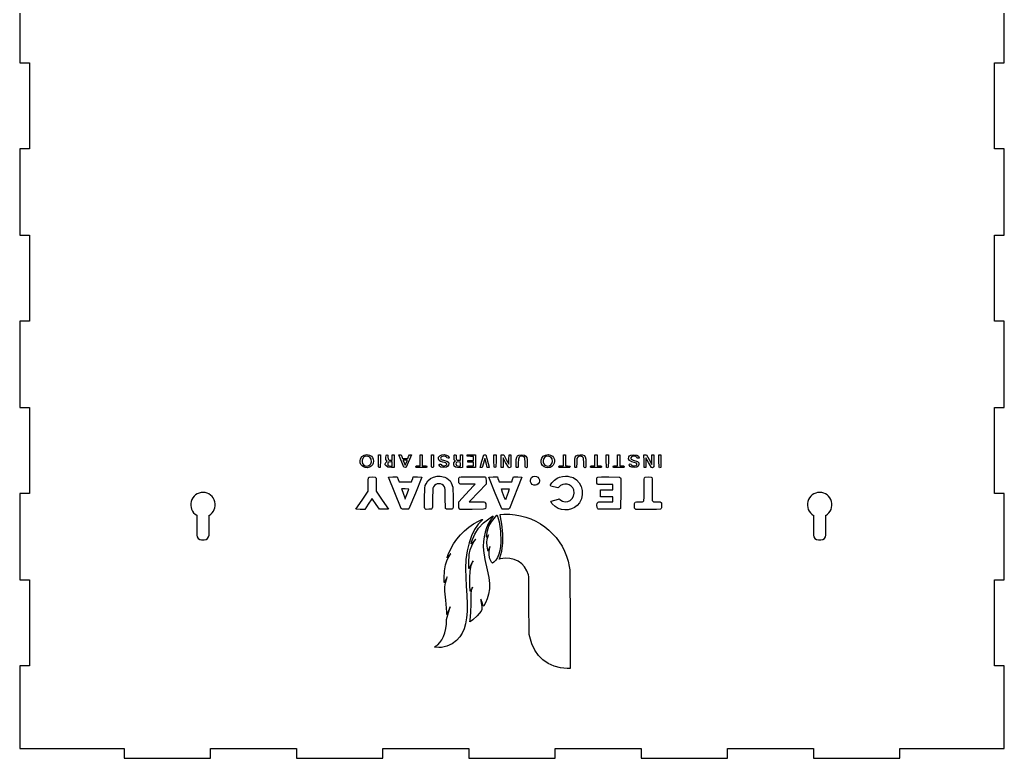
# Model space of a CAD drawing. Header units: millimetres. Extents: x 3507 to 3907, y 999 to 1599.
# Drawn here: x 3507.2 to 3907.2, y 999 to 1299 of the extents above; entities that cross this region are included whole.
import ezdxf

# ---------------------------------------------------------------- set-up
doc = ezdxf.new("R2010")
doc.units = ezdxf.units.MM
doc.layers.add('Layer 1', color=7, linetype='Continuous')
doc.layers.add('Tablero_Corte_En_MDF_4mm v1_Sketch2', color=7, linetype='Continuous')

msp = doc.modelspace()

# ---------------------------------------------------------------- linework, layer by layer
for p, q in [((3507.17, 1316.49), (3507.17, 1281.49)), ((3907.17, 1281.49), (3907.17, 1316.49)), ((3507.17, 1281.49), (3511.17, 1281.49)), ((3511.17, 1281.49), (3511.17, 1246.49)), ((3903.17, 1246.49), (3903.17, 1281.49)), ((3903.17, 1281.49), (3907.17, 1281.49)), ((3511.17, 1246.49), (3507.17, 1246.49)), ((3507.17, 1246.49), (3507.17, 1211.49)), ((3907.17, 1246.49), (3903.17, 1246.49)), ((3907.17, 1211.49), (3907.17, 1246.49)), ((3507.17, 1211.49), (3511.17, 1211.49)), ((3511.17, 1211.49), (3511.17, 1176.49)), ((3903.17, 1176.49), (3903.17, 1211.49)), ((3903.17, 1211.49), (3907.17, 1211.49)), ((3511.17, 1176.49), (3507.17, 1176.49)), ((3507.17, 1176.49), (3507.17, 1141.49)), ((3907.17, 1176.49), (3903.17, 1176.49)), ((3907.17, 1141.49), (3907.17, 1176.49)), ((3507.17, 1141.49), (3511.17, 1141.49)), ((3511.17, 1141.49), (3511.17, 1106.49)), ((3903.17, 1106.49), (3903.17, 1141.49)), ((3903.17, 1141.49), (3907.17, 1141.49)), ((3511.17, 1106.49), (3507.17, 1106.49)), ((3507.17, 1106.49), (3507.17, 1071.49)), ((3907.17, 1106.49), (3903.17, 1106.49)), ((3907.17, 1071.49), (3907.17, 1106.49)), ((3507.17, 1071.49), (3511.17, 1071.49)), ((3511.17, 1071.49), (3511.17, 1036.49)), ((3903.17, 1036.49), (3903.17, 1071.49)), ((3903.17, 1071.49), (3907.17, 1071.49)), ((3511.17, 1036.49), (3507.17, 1036.49)), ((3507.17, 1036.49), (3507.17, 1002.99)), ((3907.17, 1036.49), (3903.17, 1036.49)), ((3907.17, 1002.99), (3907.17, 1036.49)), ((3507.17, 1002.99), (3511.17, 1002.99)), ((3511.17, 1002.99), (3549.67, 1002.99)), ((3549.67, 1002.99), (3549.67, 998.99)), ((3584.67, 998.99), (3584.67, 1002.99)), ((3584.67, 1002.99), (3619.67, 1002.99)), ((3619.67, 1002.99), (3619.67, 998.99)), ((3654.67, 998.99), (3654.67, 1002.99)), ((3654.67, 1002.99), (3689.67, 1002.99)), ((3689.67, 1002.99), (3689.67, 998.99)), ((3724.67, 998.99), (3724.67, 1002.99)), ((3724.67, 1002.99), (3759.67, 1002.99)), ((3759.67, 1002.99), (3759.67, 998.99)), ((3794.67, 998.99), (3794.67, 1002.99)), ((3794.67, 1002.99), (3829.67, 1002.99)), ((3829.67, 1002.99), (3829.67, 998.99)), ((3864.67, 998.99), (3864.67, 1002.99)), ((3864.67, 1002.99), (3903.17, 1002.99)), ((3903.17, 1002.99), (3907.17, 1002.99)), ((3549.67, 998.99), (3584.67, 998.99)), ((3619.67, 998.99), (3654.67, 998.99)), ((3689.67, 998.99), (3724.67, 998.99)), ((3759.67, 998.99), (3794.67, 998.99)), ((3829.67, 998.99), (3864.67, 998.99))]:
    msp.add_line(p, q)
at = {"layer": 'Layer 1', "color": 51, "true_color": 0xf7f281}
for p, q in [((3645.43, 1119.76), (3645.6, 1120.6)), ((3645.6, 1120.6), (3646.18, 1121.51)), ((3646.18, 1121.51), (3647.1, 1122.11)), ((3646.35, 1120.12), (3646.31, 1119.42)), ((3646.56, 1120.75), (3646.35, 1120.12)), ((3646.9, 1121.24), (3646.56, 1120.75)), ((3647.36, 1121.54), (3646.9, 1121.24)), ((3647.1, 1122.11), (3648.21, 1122.36)), ((3648.47, 1121.68), (3647.36, 1121.54)), ((3648.21, 1122.36), (3649.35, 1122.17)), ((3649.36, 1121.3), (3648.47, 1121.68)), ((3649.35, 1122.17), (3650.04, 1121.75)), ((3649.92, 1120.5), (3649.36, 1121.3)), ((3650.03, 1119.38), (3649.92, 1120.5)), ((3650.04, 1121.75), (3650.52, 1121.15)), ((3650.52, 1121.15), (3650.81, 1120.43)), ((3650.81, 1120.43), (3650.9, 1119.65)), ((3652.88, 1119.76), (3652.88, 1122.28)), ((3652.88, 1122.28), (3653.72, 1122.28)), ((3653.72, 1122.28), (3653.72, 1119.76)), ((3655.87, 1121.22), (3656, 1121.96)), ((3655.98, 1120.39), (3655.87, 1121.22)), ((3656.34, 1119.83), (3655.98, 1120.39)), ((3656, 1121.96), (3656.15, 1122.19)), ((3656.15, 1122.19), (3656.36, 1122.28)), ((3656.36, 1122.28), (3656.72, 1122.15)), ((3656.72, 1122.15), (3656.77, 1121.3)), ((3656.77, 1121.3), (3656.81, 1120.67)), ((3656.81, 1120.67), (3656.95, 1120.31)), ((3656.95, 1120.31), (3657.29, 1120.14)), ((3657.29, 1120.14), (3657.89, 1120.08)), ((3657.89, 1120.08), (3658.46, 1120.06)), ((3658.46, 1120.06), (3658.46, 1122.28)), ((3658.46, 1122.28), (3659.3, 1122.28)), ((3659.3, 1122.28), (3659.29, 1119.66)), ((3661.2, 1122.24), (3661.65, 1122.27)), ((3663.22, 1117.25), (3661.2, 1122.24)), ((3661.65, 1122.27), (3662.11, 1122.26)), ((3662.11, 1122.26), (3662.4, 1121.51)), ((3662.4, 1121.51), (3662.69, 1120.75)), ((3662.69, 1120.75), (3664.87, 1120.75)), ((3664.62, 1120.12), (3662.94, 1120.12)), ((3662.94, 1120.12), (3663.01, 1119.93)), ((3666.31, 1122.21), (3664.23, 1117.25)), ((3664.52, 1119.87), (3664.62, 1120.12)), ((3664.87, 1120.75), (3665.18, 1121.52)), ((3665.18, 1121.52), (3665.48, 1122.28)), ((3665.48, 1122.28), (3665.89, 1122.28)), ((3665.89, 1122.28), (3666.31, 1122.21)), ((3666.31, 1122.21), (3666.31, 1122.21)), ((3669.89, 1117.81), (3669.89, 1122.28)), ((3669.89, 1122.28), (3670.73, 1122.28)), ((3670.73, 1122.28), (3670.73, 1117.81)), ((3674.47, 1119.79), (3674.47, 1122.28)), ((3674.47, 1122.28), (3675.31, 1122.28)), ((3675.31, 1122.28), (3675.31, 1119.76)), ((3677.29, 1120.57), (3677.37, 1121.3)), ((3677.53, 1120.01), (3677.29, 1120.57)), ((3677.37, 1121.3), (3677.81, 1121.84)), ((3678.12, 1119.61), (3677.53, 1120.01)), ((3677.81, 1121.84), (3678.65, 1122.2)), ((3678.25, 1121.19), (3678.16, 1120.85)), ((3678.16, 1120.85), (3678.21, 1120.56)), ((3678.21, 1120.56), (3678.43, 1120.35)), ((3678.49, 1121.44), (3678.25, 1121.19)), ((3678.43, 1120.35), (3679.76, 1119.97)), ((3679.27, 1121.68), (3678.49, 1121.44)), ((3678.65, 1122.2), (3679.66, 1122.34)), ((3680.14, 1121.56), (3679.27, 1121.68)), ((3679.66, 1122.34), (3680.61, 1122.17)), ((3680.5, 1121.35), (3680.14, 1121.56)), ((3680.76, 1121.03), (3680.5, 1121.35)), ((3680.61, 1122.17), (3681.31, 1121.65)), ((3680.61, 1122.17), (3680.61, 1122.17)), ((3681.24, 1120.84), (3680.76, 1121.03)), ((3681.51, 1120.86), (3681.24, 1120.84)), ((3681.31, 1121.65), (3681.63, 1120.98)), ((3681.63, 1120.98), (3681.51, 1120.86)), ((3683.64, 1121.18), (3683.68, 1122.13)), ((3683.74, 1120.23), (3683.64, 1121.18)), ((3683.68, 1122.13), (3683.82, 1122.26)), ((3684.05, 1119.85), (3683.74, 1120.23)), ((3683.82, 1122.26), (3684.08, 1122.28)), ((3684.08, 1122.28), (3684.43, 1122.18)), ((3684.43, 1122.18), (3684.49, 1121.33)), ((3684.49, 1121.33), (3684.53, 1120.68)), ((3684.53, 1120.68), (3684.69, 1120.31)), ((3684.69, 1120.31), (3685.02, 1120.14)), ((3685.02, 1120.14), (3685.62, 1120.08)), ((3685.62, 1120.08), (3686.21, 1120.06)), ((3686.21, 1120.06), (3686.21, 1122.28)), ((3686.21, 1122.28), (3687.06, 1122.28)), ((3687.06, 1122.28), (3687.04, 1119.66)), ((3688.95, 1121.65), (3688.95, 1122.28)), ((3688.95, 1122.28), (3692.38, 1122.28)), ((3690.26, 1121.64), (3688.95, 1121.65)), ((3691.56, 1121.62), (3690.26, 1121.64)), ((3691.57, 1120.79), (3691.56, 1121.62)), ((3691.59, 1119.96), (3691.57, 1120.79)), ((3692.38, 1122.28), (3692.38, 1119.7)), ((3694.98, 1119.71), (3695.69, 1122.25)), ((3696.11, 1120.71), (3695.58, 1118.9)), ((3695.69, 1122.25), (3696.56, 1122.22)), ((3696.64, 1118.95), (3696.11, 1120.71)), ((3696.56, 1122.22), (3697.93, 1117.26)), ((3696.56, 1122.22), (3696.56, 1122.22)), ((3699.85, 1119.76), (3699.85, 1122.28)), ((3699.85, 1122.28), (3700.7, 1122.28)), ((3700.7, 1122.28), (3700.7, 1119.76)), ((3702.82, 1119.69), (3702.8, 1122.28)), ((3702.8, 1122.28), (3703.79, 1122.28)), ((3703.62, 1120.97), (3703.59, 1119.03)), ((3704.59, 1119.19), (3703.62, 1120.97)), ((3703.79, 1122.28), (3704.86, 1120.35)), ((3704.86, 1120.35), (3705.94, 1118.43)), ((3705.94, 1118.43), (3705.95, 1120.35)), ((3705.95, 1120.35), (3705.96, 1122.28)), ((3705.96, 1122.28), (3706.75, 1122.28)), ((3706.75, 1122.28), (3706.75, 1119.82)), ((3708.86, 1118.86), (3708.9, 1120.35)), ((3708.9, 1120.35), (3709.07, 1121.29)), ((3709.07, 1121.29), (3709.42, 1121.85)), ((3709.42, 1121.85), (3710, 1122.17)), ((3709.8, 1120.43), (3709.7, 1118.88)), ((3710.11, 1121.35), (3709.8, 1120.43)), ((3710, 1122.17), (3711.18, 1122.3)), ((3710.38, 1121.59), (3710.11, 1121.35)), ((3710.72, 1121.7), (3710.38, 1121.59)), ((3711.67, 1121.59), (3710.72, 1121.7)), ((3711.18, 1122.3), (3712.31, 1122.13)), ((3712.09, 1121.41), (3711.67, 1121.59)), ((3712.33, 1121.02), (3712.09, 1121.41)), ((3712.31, 1122.13), (3712.86, 1121.75)), ((3712.49, 1119.02), (3712.33, 1121.02)), ((3712.86, 1121.75), (3713.19, 1121.17)), ((3713.19, 1121.17), (3713.35, 1120.22)), ((3713.35, 1120.22), (3713.39, 1118.73)), ((3719, 1119.29), (3719.02, 1120.1)), ((3719.02, 1120.1), (3719.3, 1120.96)), ((3719.3, 1120.96), (3719.9, 1121.69)), ((3720.08, 1120.7), (3719.86, 1120.01)), ((3719.86, 1120.01), (3719.86, 1119.3)), ((3719.9, 1121.69), (3720.79, 1122.16)), ((3720.46, 1121.25), (3720.08, 1120.7)), ((3720.97, 1121.57), (3720.46, 1121.25)), ((3720.79, 1122.16), (3721.83, 1122.35)), ((3722.04, 1121.67), (3720.97, 1121.57)), ((3721.83, 1122.35), (3722.87, 1122.18)), ((3722.9, 1121.31), (3722.04, 1121.67)), ((3722.87, 1122.18), (3723.59, 1121.75)), ((3723.45, 1120.57), (3722.9, 1121.31)), ((3723.59, 1119.51), (3723.45, 1120.57)), ((3723.59, 1121.75), (3724.1, 1121.14)), ((3724.1, 1121.14), (3724.38, 1120.4)), ((3724.38, 1120.4), (3724.45, 1119.61)), ((3728.03, 1117.81), (3728.03, 1122.28)), ((3728.03, 1122.28), (3728.93, 1122.28)), ((3728.93, 1122.28), (3728.93, 1117.81)), ((3732.67, 1118.91), (3732.71, 1120.39)), ((3732.71, 1120.39), (3732.87, 1121.31)), ((3732.87, 1121.31), (3733.22, 1121.85)), ((3733.22, 1121.85), (3733.81, 1122.18)), ((3733.57, 1120.74), (3733.51, 1119.01)), ((3733.87, 1121.29), (3733.57, 1120.74)), ((3733.81, 1122.18), (3734.84, 1122.28)), ((3734.29, 1121.55), (3733.87, 1121.29)), ((3734.84, 1121.65), (3734.29, 1121.55)), ((3734.84, 1122.28), (3735.88, 1122.23)), ((3735.41, 1121.6), (3734.84, 1121.65)), ((3735.86, 1121.38), (3735.41, 1121.6)), ((3736.09, 1121.13), (3735.86, 1121.38)), ((3735.88, 1122.23), (3736.52, 1121.93)), ((3736.22, 1120.8), (3736.09, 1121.13)), ((3736.3, 1119.02), (3736.22, 1120.8)), ((3736.52, 1121.93), (3736.91, 1121.39)), ((3736.91, 1121.39), (3737.11, 1120.47)), ((3737.11, 1120.47), (3737.18, 1119.02)), ((3740.88, 1117.81), (3740.88, 1122.28)), ((3740.88, 1122.28), (3741.78, 1122.28)), ((3741.78, 1122.28), (3741.78, 1117.81)), ((3745.46, 1119.84), (3745.46, 1122.28)), ((3745.46, 1122.28), (3746.36, 1122.28)), ((3746.36, 1122.28), (3746.36, 1119.84)), ((3750.05, 1117.81), (3750.05, 1122.28)), ((3750.05, 1122.28), (3750.94, 1122.28)), ((3750.94, 1122.28), (3750.94, 1117.81)), ((3754.53, 1120.64), (3754.68, 1121.44)), ((3754.94, 1119.89), (3754.53, 1120.64)), ((3754.68, 1121.44), (3754.97, 1121.8)), ((3754.97, 1121.8), (3755.42, 1122.09)), ((3755.42, 1121.04), (3755.4, 1120.72)), ((3755.4, 1120.72), (3755.55, 1120.46)), ((3755.42, 1122.09), (3756.64, 1122.29)), ((3755.85, 1121.51), (3755.42, 1121.04)), ((3755.55, 1120.46), (3756.43, 1120.1)), ((3756.61, 1121.68), (3755.85, 1121.51)), ((3756.43, 1120.1), (3758.22, 1119.58)), ((3757.42, 1121.54), (3756.61, 1121.68)), ((3756.64, 1122.29), (3757.87, 1122.17)), ((3757.97, 1121.1), (3757.42, 1121.54)), ((3757.87, 1122.17), (3758.57, 1121.65)), ((3757.87, 1122.17), (3757.87, 1122.17)), ((3758.09, 1120.89), (3757.97, 1121.1)), ((3758.49, 1120.87), (3758.09, 1120.89)), ((3758.84, 1120.87), (3758.49, 1120.87)), ((3758.57, 1121.65), (3758.89, 1120.98)), ((3758.89, 1120.98), (3758.84, 1120.87)), ((3760.8, 1119.69), (3760.79, 1122.28)), ((3760.79, 1122.28), (3761.3, 1122.28)), ((3761.3, 1122.28), (3761.82, 1122.28)), ((3761.61, 1121.02), (3761.58, 1119.06)), ((3762.63, 1119.15), (3761.61, 1121.02)), ((3761.82, 1122.28), (3762.9, 1120.33)), ((3762.9, 1120.33), (3763.98, 1118.39)), ((3763.98, 1118.39), (3763.99, 1120.33)), ((3763.99, 1120.33), (3764, 1122.28)), ((3764, 1122.28), (3764.79, 1122.28)), ((3764.79, 1122.28), (3764.79, 1119.83)), ((3766.85, 1119.82), (3766.85, 1122.28)), ((3766.85, 1122.28), (3767.69, 1122.28)), ((3767.69, 1122.28), (3767.69, 1119.78)), ((3645.5, 1118.98), (3645.43, 1119.76)), ((3645.78, 1118.3), (3645.5, 1118.98)), ((3646.24, 1117.73), (3645.78, 1118.3)), ((3646.85, 1117.32), (3646.24, 1117.73)), ((3646.31, 1119.42), (3646.5, 1118.67)), ((3646.5, 1118.67), (3646.91, 1118.13)), ((3647.57, 1117.07), (3646.85, 1117.32)), ((3646.91, 1118.13), (3647.48, 1117.81)), ((3647.48, 1117.81), (3648.12, 1117.69)), ((3648.39, 1117.02), (3647.57, 1117.07)), ((3648.12, 1117.69), (3648.77, 1117.79)), ((3649.27, 1117.2), (3648.39, 1117.02)), ((3648.77, 1117.79), (3649.35, 1118.11)), ((3649.97, 1117.59), (3649.27, 1117.2)), ((3649.35, 1118.11), (3649.79, 1118.63)), ((3649.79, 1118.63), (3650.03, 1119.38)), ((3650.48, 1118.17), (3649.97, 1117.59)), ((3650.79, 1118.88), (3650.48, 1118.17)), ((3650.9, 1119.65), (3650.79, 1118.88)), ((3652.92, 1117.34), (3652.88, 1119.76)), ((3653.04, 1117.08), (3652.92, 1117.34)), ((3653.3, 1117.05), (3653.04, 1117.08)), ((3653.55, 1117.08), (3653.3, 1117.05)), ((3653.67, 1117.34), (3653.55, 1117.08)), ((3653.72, 1119.76), (3653.67, 1117.34)), ((3655.68, 1118.65), (3655.87, 1119.09)), ((3655.69, 1118.24), (3655.68, 1118.65)), ((3655.88, 1117.86), (3655.69, 1118.24)), ((3655.87, 1119.09), (3656.26, 1119.52)), ((3656.76, 1117.27), (3655.88, 1117.86)), ((3656.26, 1119.52), (3656.5, 1119.72)), ((3656.5, 1119.72), (3656.34, 1119.83)), ((3656.78, 1119.01), (3656.67, 1118.57)), ((3656.67, 1118.57), (3656.73, 1118.18)), ((3656.73, 1118.18), (3656.93, 1117.92)), ((3658.19, 1117.04), (3656.76, 1117.27)), ((3657.13, 1119.29), (3656.78, 1119.01)), ((3656.93, 1117.92), (3657.86, 1117.71)), ((3657.92, 1119.43), (3657.13, 1119.29)), ((3657.86, 1117.71), (3658.46, 1117.69)), ((3658.46, 1119.45), (3657.92, 1119.43)), ((3659.27, 1117.04), (3658.19, 1117.04)), ((3658.46, 1117.69), (3658.46, 1119.45)), ((3659.29, 1119.66), (3659.27, 1117.04)), ((3663.01, 1119.93), (3663.75, 1118.03)), ((3663.73, 1117.04), (3663.22, 1117.25)), ((3664.23, 1117.25), (3663.73, 1117.04)), ((3663.75, 1118.03), (3664.52, 1119.87)), ((3668.05, 1117.43), (3668.2, 1117.73)), ((3668.09, 1117.22), (3668.05, 1117.43)), ((3668.35, 1117.11), (3668.09, 1117.22)), ((3668.2, 1117.73), (3669.05, 1117.8)), ((3670.37, 1117.08), (3668.35, 1117.11)), ((3669.05, 1117.8), (3669.89, 1117.81)), ((3672.33, 1117.13), (3670.37, 1117.08)), ((3670.73, 1117.81), (3671.55, 1117.81)), ((3671.55, 1117.81), (3672.4, 1117.74)), ((3672.55, 1117.24), (3672.33, 1117.13)), ((3672.4, 1117.74), (3672.57, 1117.45)), ((3672.57, 1117.45), (3672.55, 1117.24)), ((3674.51, 1117.35), (3674.47, 1119.79)), ((3674.64, 1117.08), (3674.51, 1117.35)), ((3674.88, 1117.05), (3674.64, 1117.08)), ((3675.14, 1117.07), (3674.88, 1117.05)), ((3675.27, 1117.33), (3675.14, 1117.07)), ((3675.31, 1119.76), (3675.27, 1117.33)), ((3677.56, 1118.04), (3677.59, 1118.35)), ((3677.79, 1117.61), (3677.56, 1118.04)), ((3677.59, 1118.35), (3677.82, 1118.52)), ((3678.22, 1117.3), (3677.79, 1117.61)), ((3677.82, 1118.52), (3678.13, 1118.5)), ((3679.1, 1119.31), (3678.12, 1119.61)), ((3678.13, 1118.5), (3678.39, 1118.26)), ((3679.39, 1117.05), (3678.22, 1117.3)), ((3678.39, 1118.26), (3678.65, 1117.98)), ((3678.65, 1117.98), (3679.01, 1117.81)), ((3679.01, 1117.81), (3679.83, 1117.77)), ((3680.3, 1119), (3679.1, 1119.31)), ((3680.61, 1117.3), (3679.39, 1117.05)), ((3679.76, 1119.97), (3680.72, 1119.66)), ((3679.83, 1117.77), (3680.49, 1118.08)), ((3680.63, 1118.67), (3680.3, 1119)), ((3680.49, 1118.08), (3680.65, 1118.34)), ((3681.09, 1117.61), (3680.61, 1117.3)), ((3680.65, 1118.34), (3680.63, 1118.67)), ((3680.72, 1119.66), (3681.31, 1119.25)), ((3681.4, 1118.04), (3681.09, 1117.61)), ((3681.31, 1119.25), (3681.53, 1118.71)), ((3681.53, 1118.71), (3681.4, 1118.04)), ((3683.55, 1118.32), (3683.61, 1118.96)), ((3683.74, 1117.69), (3683.55, 1118.32)), ((3683.61, 1118.96), (3683.97, 1119.48)), ((3684.21, 1117.28), (3683.74, 1117.69)), ((3683.97, 1119.48), (3684.25, 1119.73)), ((3684.25, 1119.73), (3684.05, 1119.85)), ((3685.02, 1117.07), (3684.21, 1117.28)), ((3684.51, 1119.01), (3684.41, 1118.57)), ((3684.41, 1118.57), (3684.47, 1118.18)), ((3684.47, 1118.18), (3684.67, 1117.92)), ((3684.83, 1119.29), (3684.51, 1119.01)), ((3684.67, 1117.92), (3685.62, 1117.71)), ((3686.17, 1119.41), (3684.83, 1119.29)), ((3686.21, 1117.03), (3685.02, 1117.07)), ((3685.62, 1117.71), (3686.21, 1117.69)), ((3686.21, 1118.53), (3686.17, 1119.41)), ((3686.21, 1117.69), (3686.21, 1118.53)), ((3687.03, 1117.04), (3686.21, 1117.03)), ((3687.04, 1119.66), (3687.03, 1117.04)), ((3689, 1117.12), (3689.02, 1117.45)), ((3692.38, 1117.12), (3689, 1117.12)), ((3689.02, 1117.45), (3689.03, 1117.78)), ((3689.03, 1117.78), (3690.31, 1117.79)), ((3689.27, 1119.28), (3689.27, 1119.96)), ((3689.27, 1119.96), (3691.59, 1119.96)), ((3691.59, 1119.28), (3689.27, 1119.28)), ((3690.31, 1117.79), (3691.59, 1117.81)), ((3691.59, 1117.81), (3691.59, 1119.28)), ((3692.38, 1119.7), (3692.38, 1117.12)), ((3694.27, 1117.16), (3694.98, 1119.71)), ((3694.68, 1117.12), (3694.27, 1117.16)), ((3695.09, 1117.12), (3694.68, 1117.12)), ((3695.58, 1118.9), (3695.09, 1117.12)), ((3697.14, 1117.15), (3696.64, 1118.95)), ((3697.56, 1117.13), (3697.14, 1117.15)), ((3697.97, 1117.12), (3697.56, 1117.13)), ((3697.93, 1117.26), (3697.97, 1117.12)), ((3699.9, 1117.34), (3699.85, 1119.76)), ((3700.02, 1117.08), (3699.9, 1117.34)), ((3700.28, 1117.05), (3700.02, 1117.08)), ((3700.53, 1117.08), (3700.28, 1117.05)), ((3700.65, 1117.34), (3700.53, 1117.08)), ((3700.7, 1119.76), (3700.65, 1117.34)), ((3702.83, 1117.09), (3702.82, 1119.69)), ((3703.57, 1117.09), (3702.83, 1117.09)), ((3703.59, 1119.03), (3703.57, 1117.09)), ((3705.75, 1117.21), (3704.59, 1119.19)), ((3706.04, 1117.01), (3705.75, 1117.21)), ((3706.38, 1117.07), (3706.04, 1117.01)), ((3706.6, 1117.15), (3706.38, 1117.07)), ((3706.71, 1117.45), (3706.6, 1117.15)), ((3706.75, 1119.82), (3706.71, 1117.45)), ((3708.91, 1117.27), (3708.86, 1118.86)), ((3709.03, 1117.08), (3708.91, 1117.27)), ((3709.28, 1117.05), (3709.03, 1117.08)), ((3709.53, 1117.08), (3709.28, 1117.05)), ((3709.65, 1117.27), (3709.53, 1117.08)), ((3709.7, 1118.88), (3709.65, 1117.27)), ((3712.55, 1117.36), (3712.49, 1119.02)), ((3712.62, 1117.14), (3712.55, 1117.36)), ((3712.77, 1117.07), (3712.62, 1117.14)), ((3713.1, 1117.02), (3712.77, 1117.07)), ((3713.29, 1117.21), (3713.1, 1117.02)), ((3713.39, 1118.73), (3713.29, 1117.21)), ((3719.21, 1118.54), (3719, 1119.29)), ((3719.61, 1117.91), (3719.21, 1118.54)), ((3720.19, 1117.42), (3719.61, 1117.91)), ((3719.86, 1119.3), (3720.12, 1118.56)), ((3720.12, 1118.56), (3720.57, 1118.05)), ((3720.9, 1117.11), (3720.19, 1117.42)), ((3720.57, 1118.05), (3721.15, 1117.76)), ((3721.73, 1117), (3720.9, 1117.11)), ((3721.15, 1117.76), (3721.79, 1117.69)), ((3722.63, 1117.14), (3721.73, 1117)), ((3721.79, 1117.69), (3722.42, 1117.83)), ((3722.42, 1117.83), (3722.98, 1118.19)), ((3723.39, 1117.52), (3722.63, 1117.14)), ((3722.98, 1118.19), (3723.39, 1118.75)), ((3723.39, 1118.75), (3723.59, 1119.51)), ((3723.95, 1118.1), (3723.39, 1117.52)), ((3724.31, 1118.82), (3723.95, 1118.1)), ((3724.45, 1119.61), (3724.31, 1118.82)), ((3726.24, 1117.47), (3726.41, 1117.75)), ((3726.26, 1117.25), (3726.24, 1117.47)), ((3726.48, 1117.13), (3726.26, 1117.25)), ((3726.41, 1117.75), (3727.25, 1117.81)), ((3728.45, 1117.08), (3726.48, 1117.13)), ((3727.25, 1117.81), (3728.03, 1117.81)), ((3730.51, 1117.06), (3728.45, 1117.08)), ((3728.93, 1117.81), (3729.72, 1117.81)), ((3729.72, 1117.81), (3730.7, 1117.65)), ((3730.64, 1117.2), (3730.51, 1117.06)), ((3730.8, 1117.46), (3730.64, 1117.2)), ((3730.7, 1117.65), (3730.8, 1117.46)), ((3732.72, 1117.27), (3732.67, 1118.91)), ((3732.84, 1117.08), (3732.72, 1117.27)), ((3733.09, 1117.05), (3732.84, 1117.08)), ((3733.32, 1117.08), (3733.09, 1117.05)), ((3733.44, 1117.28), (3733.32, 1117.08)), ((3733.51, 1119.01), (3733.44, 1117.28)), ((3736.35, 1117.36), (3736.3, 1119.02)), ((3736.43, 1117.14), (3736.35, 1117.36)), ((3736.58, 1117.07), (3736.43, 1117.14)), ((3736.92, 1117.02), (3736.58, 1117.07)), ((3737.11, 1117.23), (3736.92, 1117.02)), ((3737.18, 1119.02), (3737.11, 1117.23)), ((3739.09, 1117.44), (3739.25, 1117.75)), ((3739.12, 1117.22), (3739.09, 1117.44)), ((3739.36, 1117.11), (3739.12, 1117.22)), ((3739.25, 1117.75), (3740.1, 1117.81)), ((3741.33, 1117.07), (3739.36, 1117.11)), ((3740.1, 1117.81), (3740.88, 1117.81)), ((3743.3, 1117.11), (3741.33, 1117.07)), ((3741.78, 1117.81), (3742.55, 1117.81)), ((3742.55, 1117.81), (3743.4, 1117.75)), ((3743.54, 1117.22), (3743.3, 1117.11)), ((3743.4, 1117.75), (3743.57, 1117.44)), ((3743.57, 1117.44), (3743.54, 1117.22)), ((3745.5, 1117.5), (3745.46, 1119.84)), ((3745.58, 1117.17), (3745.5, 1117.5)), ((3745.74, 1117.07), (3745.58, 1117.17)), ((3746.09, 1117.02), (3745.74, 1117.07)), ((3746.27, 1117.3), (3746.09, 1117.02)), ((3746.36, 1119.84), (3746.27, 1117.3)), ((3748.25, 1117.44), (3748.42, 1117.75)), ((3748.29, 1117.22), (3748.25, 1117.44)), ((3748.52, 1117.11), (3748.29, 1117.22)), ((3748.42, 1117.75), (3749.27, 1117.81)), ((3750.49, 1117.07), (3748.52, 1117.11)), ((3749.27, 1117.81), (3750.05, 1117.81)), ((3752.46, 1117.11), (3750.49, 1117.07)), ((3750.94, 1117.81), (3751.72, 1117.81)), ((3751.72, 1117.81), (3752.57, 1117.75)), ((3752.7, 1117.22), (3752.46, 1117.11)), ((3752.57, 1117.75), (3752.73, 1117.44)), ((3752.73, 1117.44), (3752.7, 1117.22)), ((3754.79, 1118.14), (3754.89, 1118.42)), ((3754.87, 1117.85), (3754.79, 1118.14)), ((3755.1, 1117.58), (3754.87, 1117.85)), ((3754.89, 1118.42), (3755.12, 1118.53)), ((3755.86, 1119.42), (3754.94, 1119.89)), ((3755.88, 1117.19), (3755.1, 1117.58)), ((3755.12, 1118.53), (3755.41, 1118.48)), ((3755.41, 1118.48), (3755.65, 1118.25)), ((3755.65, 1118.25), (3756.21, 1117.82)), ((3756.84, 1119.2), (3755.86, 1119.42)), ((3756.88, 1117.05), (3755.88, 1117.19)), ((3756.21, 1117.82), (3756.96, 1117.74)), ((3757.7, 1118.91), (3756.84, 1119.2)), ((3757.84, 1117.23), (3756.88, 1117.05)), ((3756.96, 1117.74), (3757.62, 1117.98)), ((3757.62, 1117.98), (3757.83, 1118.2)), ((3757.91, 1118.49), (3757.7, 1118.91)), ((3757.83, 1118.2), (3757.91, 1118.49)), ((3758.44, 1117.71), (3757.84, 1117.23)), ((3758.22, 1119.58), (3758.66, 1119.05)), ((3758.72, 1118.37), (3758.44, 1117.71)), ((3758.66, 1119.05), (3758.72, 1118.37)), ((3760.82, 1117.09), (3760.8, 1119.69)), ((3761.55, 1117.09), (3760.82, 1117.09)), ((3761.58, 1119.06), (3761.55, 1117.09)), ((3763.91, 1117.11), (3762.63, 1119.15)), ((3764.28, 1116.95), (3763.91, 1117.11)), ((3764.64, 1117.22), (3764.28, 1116.95)), ((3764.79, 1117.39), (3764.64, 1117.22)), ((3764.79, 1119.83), (3764.79, 1117.39)), ((3766.93, 1117.29), (3766.85, 1119.82)), ((3767.11, 1117.01), (3766.93, 1117.29)), ((3767.46, 1117.07), (3767.11, 1117.01)), ((3767.6, 1117.14), (3767.46, 1117.07)), ((3767.66, 1117.43), (3767.6, 1117.14)), ((3767.69, 1119.78), (3767.66, 1117.43)), ((3648.73, 1111.96), (3648.88, 1112.92)), ((3648.88, 1112.92), (3649.07, 1113.13)), ((3649.07, 1113.13), (3649.35, 1113.23)), ((3649.35, 1113.23), (3650.32, 1113.26)), ((3650.32, 1113.26), (3651.54, 1113.18)), ((3651.54, 1113.18), (3651.83, 1112.9)), ((3651.54, 1113.18), (3651.54, 1113.18)), ((3651.83, 1112.9), (3651.95, 1112.72)), ((3651.95, 1112.72), (3651.97, 1110.1)), ((3657.05, 1113.18), (3658.79, 1113.28)), ((3662.18, 1100.45), (3657.05, 1113.18)), ((3658.79, 1113.28), (3660.55, 1113.28)), ((3660.55, 1113.28), (3660.91, 1112.28)), ((3660.91, 1112.28), (3661.28, 1111.28)), ((3666.48, 1111.63), (3666.85, 1112.62)), ((3666.85, 1112.62), (3667.08, 1113.25)), ((3667.08, 1113.25), (3668.83, 1113.26)), ((3670.57, 1113.21), (3667.99, 1106.68)), ((3668.83, 1113.26), (3670.57, 1113.21)), ((3670.57, 1113.21), (3670.57, 1113.21)), ((3673.02, 1111.74), (3674.03, 1112.64)), ((3674.03, 1112.64), (3675.28, 1113.24)), ((3675.28, 1113.24), (3676.79, 1113.54)), ((3676.79, 1113.54), (3678.05, 1113.56)), ((3678.05, 1113.56), (3679.93, 1113.16)), ((3678.05, 1113.56), (3678.05, 1113.56)), ((3679.93, 1113.16), (3680.72, 1112.78)), ((3680.72, 1112.78), (3681.42, 1112.28)), ((3681.42, 1112.28), (3682.02, 1111.66)), ((3685.56, 1112.78), (3685.7, 1112.98)), ((3685.56, 1111.82), (3685.56, 1112.78)), ((3685.7, 1112.98), (3685.9, 1113.19)), ((3685.9, 1113.19), (3686.46, 1113.29)), ((3686.46, 1113.29), (3691.12, 1113.33)), ((3691.12, 1113.33), (3696.17, 1113.29)), ((3696.17, 1113.29), (3696.46, 1113.12)), ((3696.17, 1113.29), (3696.17, 1113.29)), ((3696.46, 1113.12), (3696.61, 1112.85)), ((3696.61, 1112.85), (3696.69, 1111.5)), ((3697.75, 1113.18), (3699.49, 1113.26)), ((3700.33, 1106.66), (3697.75, 1113.18)), ((3699.49, 1113.26), (3701.24, 1113.25)), ((3701.24, 1113.25), (3701.47, 1112.62)), ((3701.47, 1112.62), (3701.84, 1111.63)), ((3711.23, 1113.19), (3706.15, 1100.46)), ((3707.04, 1111.27), (3707.41, 1112.28)), ((3707.41, 1112.28), (3707.77, 1113.28)), ((3707.77, 1113.28), (3709.5, 1113.28)), ((3709.5, 1113.28), (3711.23, 1113.19)), ((3711.23, 1113.19), (3711.23, 1113.19)), ((3714.66, 1111.86), (3714.79, 1112.46)), ((3714.79, 1112.46), (3715.13, 1113)), ((3715.13, 1113), (3715.69, 1113.42)), ((3715.69, 1113.42), (3716.38, 1113.58)), ((3716.38, 1113.58), (3717.07, 1113.51)), ((3717.07, 1113.51), (3717.67, 1113.17)), ((3717.67, 1113.17), (3718.07, 1112.69)), ((3718.07, 1112.69), (3718.28, 1112.13)), ((3718.28, 1112.13), (3718.3, 1111.54)), ((3724.38, 1111.92), (3725.53, 1112.77)), ((3725.53, 1112.77), (3726.49, 1113.18)), ((3726.49, 1113.18), (3727.67, 1113.47)), ((3727.67, 1113.47), (3728.85, 1113.61)), ((3728.85, 1113.61), (3729.82, 1113.56)), ((3729.82, 1113.56), (3730.3, 1113.49)), ((3730.3, 1113.49), (3731.96, 1112.98)), ((3731.96, 1112.98), (3733.36, 1112.07)), ((3733.36, 1112.07), (3734.47, 1110.85)), ((3741.63, 1111.82), (3741.65, 1112.72)), ((3741.65, 1112.72), (3741.78, 1112.98)), ((3741.78, 1112.98), (3742.07, 1113.15)), ((3742.07, 1113.15), (3743.48, 1113.27)), ((3743.48, 1113.27), (3746.47, 1113.27)), ((3746.47, 1113.27), (3750.88, 1113.19)), ((3750.88, 1113.19), (3751.2, 1112.89)), ((3750.88, 1113.19), (3750.88, 1113.19)), ((3751.2, 1112.89), (3751.34, 1112.68)), ((3751.34, 1112.68), (3751.34, 1106.7)), ((3760.84, 1108.14), (3760.88, 1112.38)), ((3760.88, 1112.38), (3760.99, 1112.92)), ((3760.99, 1112.92), (3761.22, 1113.12)), ((3761.22, 1113.12), (3762.45, 1113.29)), ((3762.45, 1113.29), (3763.68, 1113.16)), ((3763.68, 1113.16), (3763.93, 1112.98)), ((3763.93, 1112.98), (3764.05, 1112.49)), ((3764.05, 1112.49), (3764.11, 1108.23)), ((3648.71, 1107.46), (3648.72, 1110.01)), ((3648.72, 1110.01), (3648.73, 1111.96)), ((3651.97, 1110.1), (3651.98, 1107.47)), ((3661.28, 1111.28), (3663.81, 1111.27)), ((3663.78, 1108.38), (3662.31, 1108.38)), ((3662.31, 1108.38), (3662.38, 1108.18)), ((3662.38, 1108.18), (3662.95, 1106.69)), ((3665.25, 1108.36), (3663.78, 1108.38)), ((3663.81, 1111.27), (3666.35, 1111.27)), ((3664.68, 1106.8), (3665.25, 1108.36)), ((3666.35, 1111.27), (3666.48, 1111.63)), ((3671.67, 1104.48), (3671.77, 1108.77)), ((3671.77, 1108.77), (3671.94, 1109.73)), ((3671.94, 1109.73), (3672.26, 1110.52)), ((3672.26, 1110.52), (3673.02, 1111.74)), ((3674.97, 1108.11), (3674.91, 1104.45)), ((3675.07, 1108.78), (3674.97, 1108.11)), ((3675.26, 1109.25), (3675.07, 1108.78)), ((3675.64, 1109.8), (3675.26, 1109.25)), ((3676.18, 1110.19), (3675.64, 1109.8)), ((3676.81, 1110.43), (3676.18, 1110.19)), ((3677.49, 1110.51), (3676.81, 1110.43)), ((3678.17, 1110.44), (3677.49, 1110.51)), ((3678.8, 1110.2), (3678.17, 1110.44)), ((3679.33, 1109.81), (3678.8, 1110.2)), ((3679.71, 1109.26), (3679.33, 1109.81)), ((3679.88, 1108.81), (3679.71, 1109.26)), ((3679.98, 1108.15), (3679.88, 1108.81)), ((3680.05, 1104.45), (3679.98, 1108.15)), ((3682.02, 1111.66), (3682.51, 1110.92)), ((3682.51, 1110.92), (3683.17, 1109.12)), ((3683.17, 1109.12), (3683.3, 1104.72)), ((3685.61, 1110.83), (3685.56, 1111.82)), ((3685.95, 1110.44), (3685.61, 1110.83)), ((3686.13, 1110.33), (3685.95, 1110.44)), ((3692.22, 1110.35), (3686.13, 1110.33)), ((3688.22, 1106.09), (3691.56, 1109.69)), ((3691.56, 1109.69), (3692.22, 1110.35)), ((3696.69, 1110.3), (3693.63, 1107.08)), ((3696.69, 1111.5), (3696.69, 1110.3)), ((3701.84, 1111.63), (3701.97, 1111.27)), ((3701.97, 1111.27), (3707.04, 1111.27)), ((3702.86, 1108.41), (3704.46, 1108.48)), ((3703.36, 1107.02), (3702.86, 1108.41)), ((3704.46, 1108.48), (3706.07, 1108.4)), ((3706.07, 1108.4), (3705.56, 1106.94)), ((3714.74, 1111.26), (3714.66, 1111.86)), ((3714.99, 1110.7), (3714.74, 1111.26)), ((3715.41, 1110.26), (3714.99, 1110.7)), ((3715.98, 1109.98), (3715.41, 1110.26)), ((3716.68, 1109.93), (3715.98, 1109.98)), ((3717.33, 1110.11), (3716.68, 1109.93)), ((3717.82, 1110.48), (3717.33, 1110.11)), ((3718.15, 1110.97), (3717.82, 1110.48)), ((3718.3, 1111.54), (3718.15, 1110.97)), ((3722.81, 1109.75), (3722.85, 1110.04)), ((3722.96, 1109.59), (3722.81, 1109.75)), ((3722.85, 1110.04), (3723.4, 1110.91)), ((3725.75, 1108.9), (3722.96, 1109.59)), ((3723.4, 1110.91), (3724.38, 1111.92)), ((3726.07, 1108.92), (3725.75, 1108.9)), ((3726.21, 1109.1), (3726.07, 1108.92)), ((3726.93, 1109.77), (3726.21, 1109.1)), ((3727.76, 1110.19), (3726.93, 1109.77)), ((3728.66, 1110.37), (3727.76, 1110.19)), ((3729.56, 1110.31), (3728.66, 1110.37)), ((3730.43, 1110.04), (3729.56, 1110.31)), ((3731.2, 1109.55), (3730.43, 1110.04)), ((3731.82, 1108.86), (3731.2, 1109.55)), ((3732.24, 1107.98), (3731.82, 1108.86)), ((3734.47, 1110.85), (3735.26, 1109.4)), ((3735.26, 1109.4), (3735.69, 1107.78)), ((3741.67, 1110.8), (3741.63, 1111.82)), ((3741.97, 1110.4), (3741.67, 1110.8)), ((3742.16, 1110.25), (3741.97, 1110.4)), ((3745.13, 1110.23), (3742.16, 1110.25)), ((3743.11, 1106.6), (3743.12, 1108.04)), ((3743.12, 1108.04), (3748.1, 1108.06)), ((3748.1, 1110.22), (3745.13, 1110.23)), ((3748.1, 1108.06), (3748.1, 1110.22)), ((3760.84, 1105.02), (3760.84, 1108.14)), ((3764.11, 1108.23), (3764.13, 1103.72)), ((3646.24, 1103.88), (3648.71, 1107.46)), ((3650.23, 1104.37), (3648.73, 1102.18)), ((3650.33, 1104.49), (3650.23, 1104.37)), ((3650.48, 1104.29), (3650.33, 1104.49)), ((3651.98, 1102.12), (3650.48, 1104.29)), ((3651.98, 1107.47), (3654.46, 1103.87)), ((3662.95, 1106.69), (3663.62, 1104.82)), ((3663.62, 1104.82), (3663.8, 1104.23)), ((3663.8, 1104.23), (3663.96, 1104.73)), ((3663.96, 1104.73), (3664.68, 1106.8)), ((3667.99, 1106.68), (3665.29, 1100.3)), ((3671.69, 1100.88), (3671.67, 1104.48)), ((3674.91, 1104.45), (3674.85, 1101.01)), ((3680.11, 1100.91), (3680.05, 1104.45)), ((3683.3, 1104.72), (3683.32, 1100.82)), ((3685.53, 1103.14), (3688.22, 1106.09)), ((3693.63, 1107.08), (3690.17, 1103.52)), ((3703.03, 1100.3), (3700.33, 1106.66)), ((3704.15, 1104.85), (3703.36, 1107.02)), ((3704.49, 1104.03), (3704.15, 1104.85)), ((3704.8, 1104.77), (3704.49, 1104.03)), ((3705.56, 1106.94), (3704.8, 1104.77)), ((3724.61, 1103.87), (3726.12, 1104.3)), ((3726.12, 1104.3), (3726.29, 1104.39)), ((3726.29, 1104.39), (3726.6, 1104.1)), ((3726.6, 1104.1), (3727.66, 1103.41)), ((3730.86, 1103.76), (3731.67, 1104.52)), ((3731.67, 1104.52), (3732.22, 1105.52)), ((3732.22, 1105.52), (3732.44, 1106.69)), ((3732.44, 1106.69), (3732.24, 1107.98)), ((3735.36, 1104.38), (3734.55, 1102.74)), ((3735.73, 1106.08), (3735.36, 1104.38)), ((3735.69, 1107.78), (3735.73, 1106.08)), ((3743.09, 1105.17), (3743.11, 1106.6)), ((3748.1, 1105.17), (3743.09, 1105.17)), ((3748.1, 1103.16), (3748.1, 1105.17)), ((3751.34, 1106.7), (3751.3, 1101.08)), ((3760.69, 1103.57), (3760.84, 1105.02)), ((3643.76, 1100.21), (3646.24, 1103.88)), ((3645.55, 1100.11), (3643.76, 1100.21)), ((3647.33, 1100.11), (3645.55, 1100.11)), ((3648.73, 1102.18), (3647.33, 1100.11)), ((3653.33, 1100.14), (3651.98, 1102.12)), ((3655.16, 1100.12), (3653.33, 1100.14)), ((3654.46, 1103.87), (3656.96, 1100.19)), ((3656.96, 1100.19), (3655.16, 1100.12)), ((3662.63, 1100.16), (3662.18, 1100.45)), ((3663.9, 1100.12), (3662.63, 1100.16)), ((3665.08, 1100.14), (3663.9, 1100.12)), ((3665.29, 1100.3), (3665.08, 1100.14)), ((3671.81, 1100.42), (3671.69, 1100.88)), ((3672.04, 1100.24), (3671.81, 1100.42)), ((3672.24, 1100.1), (3672.04, 1100.24)), ((3673.33, 1100.12), (3672.24, 1100.1)), ((3674.41, 1100.14), (3673.33, 1100.12)), ((3674.59, 1100.31), (3674.41, 1100.14)), ((3674.77, 1100.53), (3674.59, 1100.31)), ((3674.85, 1101.01), (3674.77, 1100.53)), ((3680.21, 1100.46), (3680.11, 1100.91)), ((3680.4, 1100.28), (3680.21, 1100.46)), ((3680.6, 1100.14), (3680.4, 1100.28)), ((3681.63, 1100.12), (3680.6, 1100.14)), ((3682.78, 1100.18), (3681.63, 1100.12)), ((3683.03, 1100.33), (3682.78, 1100.18)), ((3683.2, 1100.58), (3683.03, 1100.33)), ((3683.32, 1100.82), (3683.2, 1100.58)), ((3685.53, 1101.92), (3685.53, 1103.14)), ((3685.59, 1100.67), (3685.53, 1101.92)), ((3685.95, 1100.23), (3685.59, 1100.67)), ((3686.12, 1100.11), (3685.95, 1100.23)), ((3690.99, 1100.11), (3686.12, 1100.11)), ((3690.17, 1103.52), (3689.78, 1103.19)), ((3689.78, 1103.19), (3692.83, 1103.16)), ((3695.63, 1100.15), (3690.99, 1100.11)), ((3692.83, 1103.16), (3695.73, 1103.1)), ((3696.18, 1100.26), (3695.63, 1100.15)), ((3695.73, 1103.1), (3696.14, 1103.01)), ((3696.14, 1103.01), (3696.32, 1102.82)), ((3696.37, 1100.5), (3696.18, 1100.26)), ((3696.32, 1102.82), (3696.48, 1102.36)), ((3696.51, 1100.98), (3696.37, 1100.5)), ((3696.48, 1102.36), (3696.55, 1101.67)), ((3696.55, 1101.67), (3696.51, 1100.98)), ((3703.23, 1100.14), (3703.03, 1100.3)), ((3704.42, 1100.12), (3703.23, 1100.14)), ((3705.69, 1100.16), (3704.42, 1100.12)), ((3706.15, 1100.46), (3705.69, 1100.16)), ((3722.92, 1103.33), (3723.13, 1103.48)), ((3723.55, 1102.36), (3722.92, 1103.33)), ((3723.13, 1103.48), (3724.61, 1103.87)), ((3724.71, 1101.22), (3723.55, 1102.36)), ((3725.92, 1100.5), (3724.71, 1101.22)), ((3727.24, 1100.06), (3725.92, 1100.5)), ((3728.62, 1099.88), (3727.24, 1100.06)), ((3727.66, 1103.41), (3728.78, 1103.15)), ((3728.78, 1103.15), (3729.87, 1103.29)), ((3729.87, 1103.29), (3730.86, 1103.76)), ((3731.33, 1100.3), (3730, 1099.96)), ((3732.57, 1100.88), (3731.33, 1100.3)), ((3733.66, 1101.7), (3732.57, 1100.88)), ((3734.55, 1102.74), (3733.66, 1101.7)), ((3741.67, 1101.76), (3741.83, 1102.56)), ((3741.74, 1100.91), (3741.67, 1101.76)), ((3742.04, 1100.29), (3741.74, 1100.91)), ((3741.83, 1102.56), (3742.2, 1103.05)), ((3742.2, 1100.14), (3742.04, 1100.29)), ((3742.2, 1103.05), (3742.43, 1103.16)), ((3750.81, 1100.14), (3742.2, 1100.14)), ((3742.43, 1103.16), (3748.1, 1103.16)), ((3750.98, 1100.26), (3750.81, 1100.14)), ((3751.2, 1100.44), (3750.98, 1100.26)), ((3751.3, 1101.08), (3751.2, 1100.44)), ((3756.9, 1101.66), (3756.95, 1102.52)), ((3756.95, 1100.65), (3756.9, 1101.66)), ((3756.95, 1102.52), (3757.18, 1102.97)), ((3757.31, 1100.23), (3756.95, 1100.65)), ((3757.18, 1102.97), (3757.79, 1103.14)), ((3757.49, 1100.11), (3757.31, 1100.23)), ((3762.46, 1100.11), (3757.49, 1100.11)), ((3757.79, 1103.14), (3758.95, 1103.16)), ((3758.95, 1103.16), (3760.14, 1103.16)), ((3760.14, 1103.16), (3760.48, 1103.27)), ((3760.48, 1103.27), (3760.69, 1103.57)), ((3765.91, 1100.11), (3762.46, 1100.11)), ((3764.13, 1103.72), (3764.25, 1103.53)), ((3764.25, 1103.53), (3764.67, 1103.22)), ((3764.67, 1103.22), (3765.99, 1103.16)), ((3767.51, 1100.23), (3765.91, 1100.11)), ((3765.99, 1103.16), (3767.3, 1103.12)), ((3767.3, 1103.12), (3767.78, 1102.89)), ((3767.84, 1100.4), (3767.51, 1100.23)), ((3767.78, 1102.89), (3767.95, 1102.72)), ((3767.96, 1100.68), (3767.84, 1100.4)), ((3767.95, 1102.72), (3767.95, 1101.63)), ((3767.95, 1101.63), (3767.96, 1100.68)), ((3693.55, 1095.36), (3694.93, 1096)), ((3694.93, 1096), (3695.32, 1096.04)), ((3695.32, 1096.04), (3695.04, 1095.74)), ((3695.32, 1096.04), (3695.32, 1096.04)), ((3695.59, 1094.62), (3698.26, 1096.62)), ((3698.26, 1096.62), (3699.3, 1097.3)), ((3699.34, 1097.04), (3698.39, 1095.75)), ((3698.84, 1095.05), (3700.43, 1097.03)), ((3699.3, 1097.3), (3699.51, 1097.32)), ((3699.51, 1097.32), (3699.34, 1097.04)), ((3699.51, 1097.32), (3699.51, 1097.32)), ((3700.43, 1097.03), (3701.06, 1097.72)), ((3701.06, 1097.72), (3701.21, 1097.7)), ((3701.21, 1097.7), (3701.92, 1095.04)), ((3701.21, 1097.7), (3701.21, 1097.7)), ((3702.31, 1097.95), (3703.89, 1098.1)), ((3702.45, 1097.09), (3702.31, 1097.95)), ((3703.04, 1094.11), (3702.45, 1097.09)), ((3703.89, 1098.1), (3706.23, 1098.13)), ((3706.23, 1098.13), (3708.48, 1097.92)), ((3706.23, 1098.13), (3706.23, 1098.13)), ((3708.48, 1097.92), (3710.68, 1097.52)), ((3710.68, 1097.52), (3712.81, 1096.95)), ((3712.81, 1096.95), (3714.86, 1096.21)), ((3714.86, 1096.21), (3716.83, 1095.31)), ((3730, 1099.96), (3728.62, 1099.88)), ((3687.88, 1091.45), (3689.64, 1092.92)), ((3689.64, 1092.92), (3691.54, 1094.22)), ((3691.54, 1094.22), (3693.55, 1095.36)), ((3693.4, 1094.1), (3691.96, 1091.96)), ((3692.04, 1090.01), (3693.58, 1092.5)), ((3695.04, 1095.74), (3693.4, 1094.1)), ((3693.58, 1092.5), (3695.59, 1094.62)), ((3696.83, 1092.58), (3696.26, 1090.78)), ((3697.55, 1094.25), (3696.83, 1092.58)), ((3697.21, 1091.39), (3697.82, 1093.28)), ((3698.39, 1095.75), (3697.55, 1094.25)), ((3697.82, 1093.28), (3698.84, 1095.05)), ((3701.92, 1095.04), (3702.51, 1091.21)), ((3703.44, 1090.15), (3703.04, 1094.11)), ((3716.83, 1095.31), (3718.7, 1094.25)), ((3718.7, 1094.25), (3720.47, 1093.05)), ((3720.47, 1093.05), (3722.13, 1091.71)), ((3683.44, 1086.1), (3684.77, 1088.03)), ((3684.77, 1088.03), (3686.26, 1089.82)), ((3686.26, 1089.82), (3687.88, 1091.45)), ((3690.73, 1089.39), (3689.72, 1086.45)), ((3691.96, 1091.96), (3690.73, 1089.39)), ((3690.77, 1086.9), (3692.04, 1090.01)), ((3692.49, 1088.06), (3692.18, 1087.79)), ((3692.42, 1087.96), (3692.49, 1088.06)), ((3695.84, 1088.91), (3695.58, 1087.02)), ((3696.26, 1090.78), (3695.84, 1088.91)), ((3696.88, 1089.07), (3697.21, 1091.39)), ((3696.92, 1088.71), (3696.88, 1089.07)), ((3697.07, 1088.82), (3696.92, 1088.71)), ((3696.98, 1086.71), (3697.13, 1088.04)), ((3697.64, 1089.7), (3697.07, 1088.82)), ((3697.13, 1088.04), (3697.5, 1089.28)), ((3697.5, 1089.28), (3697.64, 1089.7)), ((3702.51, 1091.21), (3702.67, 1086.95)), ((3703.43, 1086.45), (3703.44, 1090.15)), ((3722.13, 1091.71), (3723.67, 1090.23)), ((3723.67, 1090.23), (3725.09, 1088.63)), ((3725.09, 1088.63), (3726.36, 1086.92)), ((3681.24, 1081.83), (3682.26, 1084.03)), ((3682.26, 1084.03), (3683.44, 1086.1)), ((3689.72, 1086.45), (3688.97, 1083.21)), ((3690.2, 1083.6), (3690.82, 1085.32)), ((3690.56, 1086.11), (3690.77, 1086.9)), ((3690.91, 1086.42), (3690.56, 1086.11)), ((3690.82, 1085.32), (3691.58, 1086.81)), ((3692.18, 1087.79), (3690.91, 1086.42)), ((3691.58, 1086.81), (3692.42, 1087.96)), ((3695.58, 1087.02), (3695.5, 1085.14)), ((3695.5, 1085.14), (3695.61, 1083.34)), ((3697.06, 1085.22), (3696.98, 1086.71)), ((3697.36, 1083.53), (3697.06, 1085.22)), ((3698.12, 1084.94), (3697.66, 1083.65)), ((3697.86, 1083.06), (3698.11, 1084.66)), ((3698.11, 1084.66), (3698.19, 1085)), ((3698.19, 1085), (3698.12, 1084.94)), ((3702.53, 1085.07), (3702.25, 1083.36)), ((3702.67, 1086.95), (3702.53, 1085.07)), ((3703, 1083.17), (3703.43, 1086.45)), ((3726.36, 1086.92), (3727.49, 1085.1)), ((3727.49, 1085.1), (3728.47, 1083.17)), ((3680.82, 1080.57), (3681.24, 1081.83)), ((3680.85, 1080.41), (3680.82, 1080.57)), ((3681.05, 1080.65), (3680.85, 1080.41)), ((3680.89, 1079.66), (3682.06, 1081.75)), ((3682.18, 1082.02), (3681.05, 1080.65)), ((3682.06, 1081.75), (3682.27, 1082.1)), ((3682.27, 1082.1), (3682.18, 1082.02)), ((3688.97, 1083.21), (3688.48, 1079.74)), ((3689.62, 1078.37), (3689.76, 1081.75)), ((3689.76, 1081.75), (3690.2, 1083.6)), ((3695.61, 1083.34), (3696.14, 1079.73)), ((3697.51, 1083.17), (3697.36, 1083.53)), ((3697.66, 1083.65), (3697.51, 1083.17)), ((3697.91, 1081.45), (3697.86, 1083.06)), ((3698.23, 1079.95), (3697.91, 1081.45)), ((3701.27, 1080.55), (3700.58, 1079.47)), ((3701.83, 1081.85), (3701.27, 1080.55)), ((3702.25, 1083.36), (3701.83, 1081.85)), ((3701.98, 1079.87), (3702.17, 1080.44)), ((3702.17, 1080.44), (3703, 1083.17)), ((3704.44, 1080.27), (3702.55, 1079.96)), ((3706.29, 1080.2), (3704.44, 1080.27)), ((3708.05, 1079.78), (3706.29, 1080.2)), ((3728.47, 1083.17), (3729.29, 1081.15)), ((3729.29, 1081.15), (3729.93, 1079.05)), ((3679.7, 1075.09), (3680.12, 1077.52)), ((3680.12, 1077.52), (3680.89, 1079.66)), ((3688.48, 1079.74), (3688.27, 1076.1)), ((3688.27, 1076.1), (3688.37, 1072.35)), ((3689.65, 1076.63), (3689.62, 1078.37)), ((3689.69, 1076.14), (3689.65, 1076.63)), ((3689.75, 1076.07), (3689.69, 1076.14)), ((3689.79, 1076.17), (3689.75, 1076.07)), ((3690.08, 1076.7), (3689.79, 1076.07)), ((3689.79, 1076.07), (3689.79, 1076.17)), ((3691.07, 1078.77), (3690.08, 1076.7)), ((3690.18, 1075), (3690.61, 1077.25)), ((3690.61, 1077.25), (3691.3, 1079.05)), ((3691.34, 1079.18), (3691.07, 1078.77)), ((3691.3, 1079.05), (3691.34, 1079.18)), ((3696.14, 1079.73), (3697.11, 1075.52)), ((3698.83, 1078.65), (3698.23, 1079.95)), ((3699.19, 1078.25), (3698.83, 1078.65)), ((3699.76, 1078.62), (3699.19, 1078.25)), ((3700.58, 1079.47), (3699.76, 1078.62)), ((3702.55, 1079.96), (3701.98, 1079.87)), ((3709.67, 1079.05), (3708.05, 1079.78)), ((3711.11, 1078.02), (3709.67, 1079.05)), ((3712.3, 1076.73), (3711.11, 1078.02)), ((3713.22, 1075.2), (3712.3, 1076.73)), ((3729.93, 1079.05), (3730.4, 1076.87)), ((3730.4, 1076.87), (3730.61, 1075.56)), ((3679.58, 1072.14), (3679.7, 1075.09)), ((3679.63, 1070.43), (3679.58, 1072.14)), ((3680.84, 1072.64), (3679.94, 1070.85)), ((3680.66, 1071.98), (3680.84, 1072.64)), ((3688.37, 1072.35), (3688.56, 1069.09)), ((3690, 1072.31), (3690.18, 1075)), ((3690.08, 1069.19), (3690, 1072.31)), ((3697.11, 1075.52), (3697.8, 1072.42)), ((3697.8, 1072.42), (3698.1, 1069.93)), ((3713.81, 1073.46), (3713.22, 1075.2)), ((3713.97, 1072.64), (3713.81, 1073.46)), ((3714.04, 1071.14), (3713.97, 1072.64)), ((3730.61, 1075.56), (3730.71, 1073.21)), ((3730.71, 1073.21), (3730.76, 1054.99)), ((3679.74, 1070.43), (3679.63, 1070.43)), ((3679.94, 1070.85), (3679.74, 1070.43)), ((3679.87, 1068.66), (3680.19, 1070.32)), ((3679.88, 1066.89), (3679.87, 1068.66)), ((3680.19, 1070.32), (3680.66, 1071.98)), ((3688.56, 1069.09), (3688.79, 1065.14)), ((3690.22, 1066.93), (3690.08, 1069.19)), ((3691.14, 1068.55), (3690.43, 1067.03)), ((3690.71, 1066.97), (3691, 1068.03)), ((3691, 1068.03), (3691.14, 1068.55)), ((3698.1, 1069.93), (3698.04, 1067.77)), ((3714.07, 1061.05), (3714.04, 1071.14)), ((3680.29, 1063.16), (3679.88, 1066.89)), ((3688.79, 1065.14), (3688.95, 1061.69)), ((3690.27, 1066.85), (3690.22, 1066.93)), ((3690.31, 1066.96), (3690.27, 1066.85)), ((3690.32, 1066.85), (3690.31, 1066.96)), ((3690.43, 1067.03), (3690.32, 1066.85)), ((3690.55, 1061.74), (3690.56, 1065.88)), ((3690.56, 1065.88), (3690.71, 1066.97)), ((3697.64, 1065.6), (3697.07, 1063.81)), ((3698.04, 1067.77), (3697.64, 1065.6)), ((3680.66, 1058.41), (3680.29, 1063.16)), ((3680.81, 1056.35), (3681.99, 1060.54)), ((3681.99, 1060.54), (3680.97, 1057.9)), ((3688.95, 1061.69), (3688.94, 1058.65)), ((3690.5, 1058.19), (3690.55, 1061.74)), ((3694.69, 1063.4), (3694.53, 1063.69)), ((3694.53, 1063.69), (3694.56, 1063.14)), ((3694.56, 1063.14), (3694.86, 1060.45)), ((3695.1, 1062.33), (3694.69, 1063.4)), ((3694.86, 1060.45), (3694.98, 1059.37)), ((3695.41, 1060.83), (3695.1, 1062.33)), ((3695.52, 1060.72), (3695.41, 1060.83)), ((3695.73, 1060.94), (3695.52, 1060.72)), ((3696.36, 1062.09), (3695.73, 1060.94)), ((3697.07, 1063.81), (3696.36, 1062.09)), ((3714.11, 1050.81), (3714.07, 1061.05)), ((3680.63, 1055.35), (3680.81, 1056.35)), ((3680.74, 1057.35), (3680.66, 1058.41)), ((3680.79, 1057.34), (3680.74, 1057.35)), ((3680.97, 1057.9), (3680.79, 1057.34)), ((3688.94, 1058.65), (3688.74, 1055.99)), ((3690.14, 1055.14), (3690.5, 1058.19)), ((3693.03, 1056.83), (3691.22, 1055.24)), ((3694.64, 1058.76), (3693.03, 1056.83)), ((3694.98, 1059.37), (3694.64, 1058.76)), ((3680.29, 1051.68), (3680.54, 1053.47)), ((3680.54, 1053.47), (3680.63, 1055.35)), ((3688.34, 1053.66), (3687.75, 1051.62)), ((3688.74, 1055.99), (3688.34, 1053.66)), ((3690.06, 1054.42), (3690.14, 1055.14)), ((3690.34, 1054.56), (3690.06, 1054.42)), ((3691.22, 1055.24), (3690.34, 1054.56)), ((3730.76, 1054.99), (3730.77, 1035.49)), ((3678.69, 1047.15), (3679.36, 1048.49)), ((3679.36, 1048.49), (3679.89, 1050.01)), ((3679.89, 1050.01), (3680.29, 1051.68)), ((3685.93, 1048.28), (3684.68, 1046.89)), ((3686.95, 1049.84), (3685.93, 1048.28)), ((3687.75, 1051.62), (3686.95, 1049.84)), ((3714.2, 1049.27), (3714.11, 1050.81)), ((3714.39, 1048.28), (3714.2, 1049.27)), ((3715.21, 1045.48), (3714.39, 1048.28)), ((3675.65, 1044.25), (3676.06, 1044.5)), ((3675.86, 1044.18), (3675.65, 1044.25)), ((3676.5, 1044.1), (3675.86, 1044.18)), ((3676.06, 1044.5), (3677.03, 1045.13)), ((3677.5, 1043.99), (3676.5, 1044.1)), ((3677.03, 1045.13), (3677.91, 1046.02)), ((3678.55, 1044.03), (3677.5, 1043.99)), ((3677.91, 1046.02), (3678.69, 1047.15)), ((3680.73, 1044.52), (3678.55, 1044.03)), ((3682.84, 1045.5), (3680.73, 1044.52)), ((3684.68, 1046.89), (3682.84, 1045.5)), ((3716.39, 1042.98), (3715.21, 1045.48)), ((3717.92, 1040.79), (3716.39, 1042.98)), ((3719.75, 1038.95), (3717.92, 1040.79)), ((3721.87, 1037.47), (3719.75, 1038.95)), ((3724.24, 1036.39), (3721.87, 1037.47)), ((3726.84, 1035.72), (3724.24, 1036.39)), ((3729.62, 1035.49), (3726.84, 1035.72)), ((3730.77, 1035.49), (3729.62, 1035.49))]:
    msp.add_line(p, q, dxfattribs=at)
at = {"layer": 'Tablero_Corte_En_MDF_4mm v1_Sketch2'}
for p, q in [((3579.1, 1097.69), (3579.1, 1089.69)), ((3584.1, 1089.69), (3584.1, 1097.69)), ((3829.67, 1097.69), (3829.67, 1089.69)), ((3834.67, 1089.69), (3834.67, 1097.69)), ((3581.1, 1087.69), (3582.1, 1087.69)), ((3831.67, 1087.69), (3832.67, 1087.69))]:
    msp.add_line(p, q, dxfattribs=at)
for centre, radius, start, end in [((3581.65, 1101.99), 5, 299.3213, 239.3166), ((3832.17, 1101.99), 5, 300, 240), ((3581.1, 1089.69), 2, 180, 270), ((3582.1, 1089.69), 2, 270, 0), ((3831.67, 1089.69), 2, 180, 270), ((3832.67, 1089.69), 2, 270, 0)]:
    msp.add_arc(centre, radius, start, end, dxfattribs=at)

doc.saveas('drawing.dxf')
